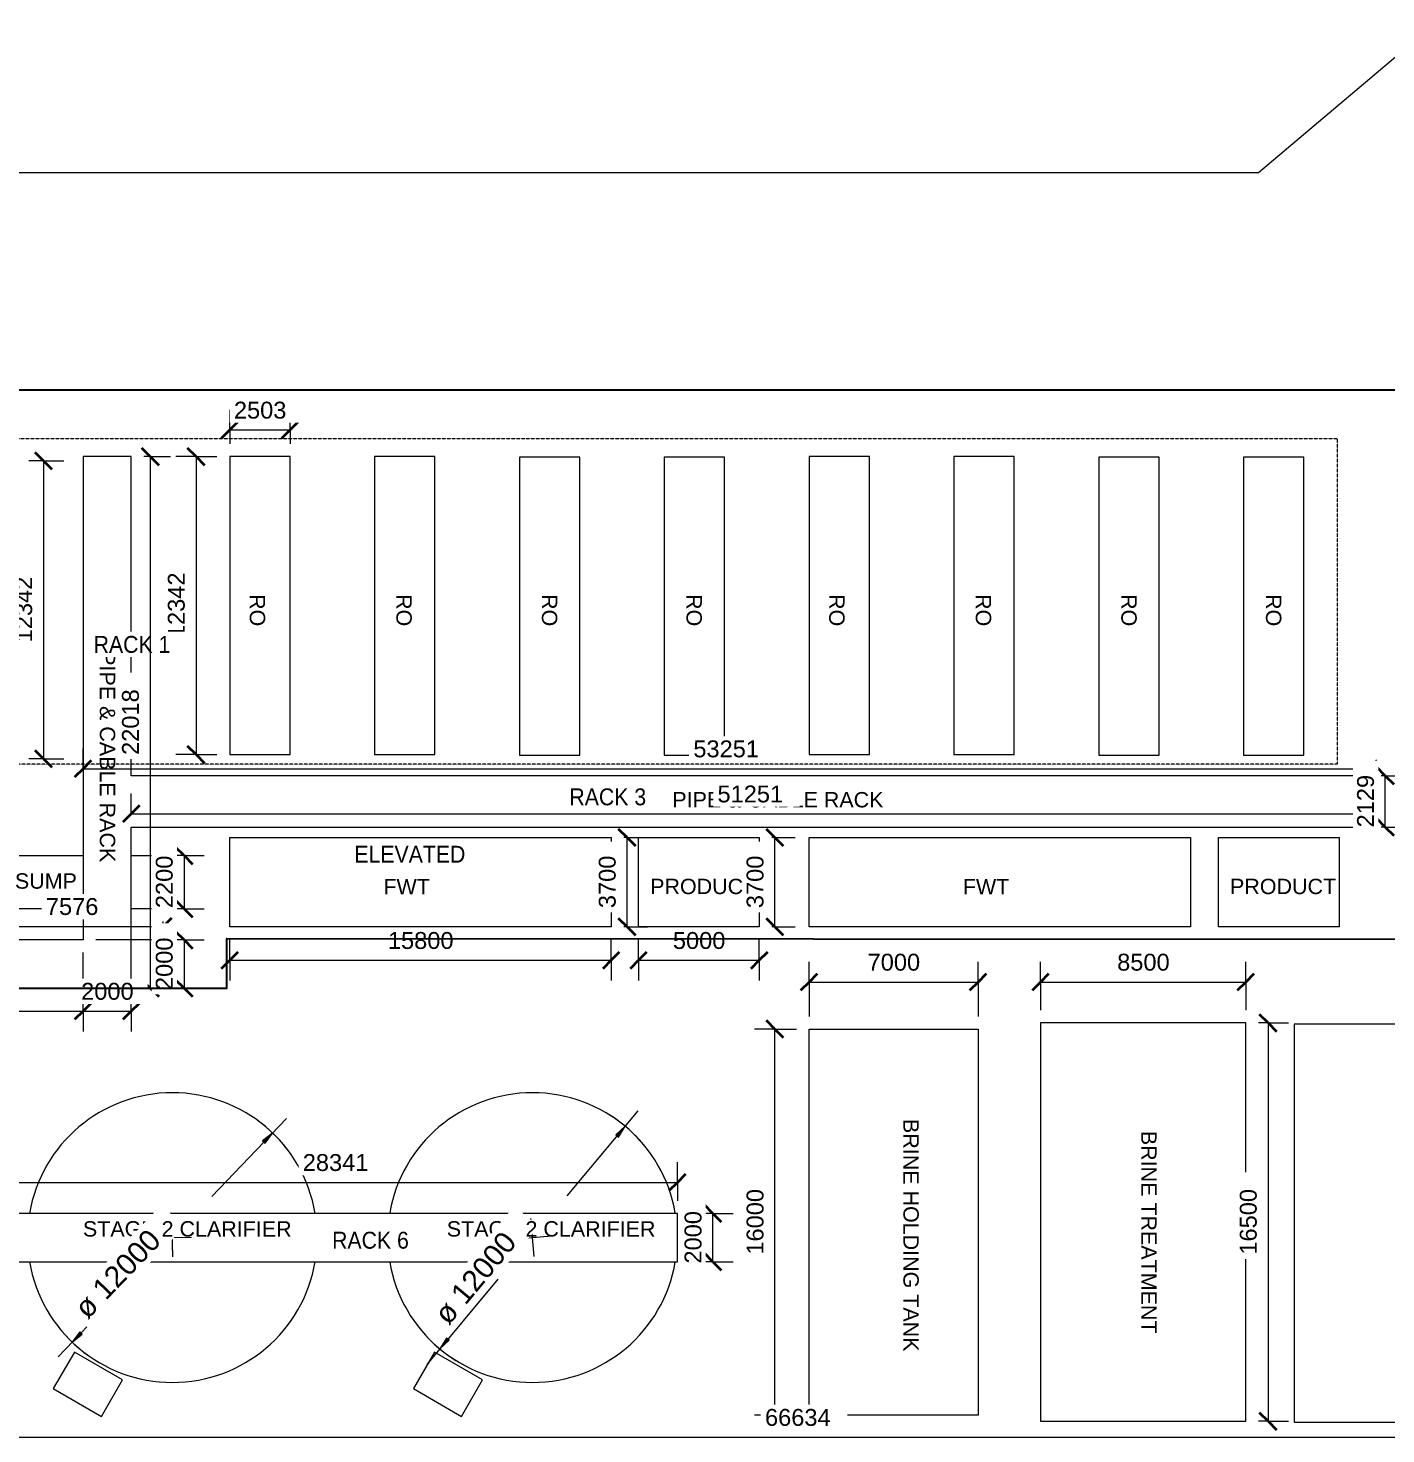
# Model space of a CAD drawing. Header units: millimetres. Extents: x 14826 to 398923, y -54749 to 51265.
# Drawn here: x 178185 to 234425, y -7169 to 51064 of the extents above; entities that cross this region are included whole.
import ezdxf

# ---------------------------------------------------------------- set-up
doc = ezdxf.new("R2010")
doc.units = ezdxf.units.MM
doc.linetypes.add('Hidden', pattern=[7.14375, 4.7625, -2.38125])
doc.linetypes.add('IMPORT-DASHED', pattern=[0])
for name, color, linetype, lineweight in [('A-ANNO-DIMS', 7, 'Continuous', 9), ('A-ANNO-DIMS-350', 7, 'Continuous', 9), ('A-DETL-HDLN', 7, 'Hidden', 9), ('FUTURE', 7, 'IMPORT-DASHED', 9), ('G-ANNO-TEXT', 7, 'Continuous', 9), ('PDF3_Text', 7, 'Continuous', 9)]:
    doc.layers.add(name, color=color, linetype=linetype, lineweight=lineweight)
doc.layers.add('LAYOUT IMPORT_dwg', color=7, linetype='Continuous', lineweight=9, true_color=0x767676)
doc.styles.add('Arial', font='arial.ttf', dxfattribs={"height": 636.361708})
doc.styles.add('Arial_1', font='arial.ttf', dxfattribs={"height": 636.4})
doc.styles.add('Arial_3', font='arial.ttf', dxfattribs={"height": 700})
doc.styles.add('Arial_4', font='arial.ttf', dxfattribs={"width": 0.9, "height": 700})
doc.styles.add('Arial_5', font='arial.ttf', dxfattribs={"height": 875})
doc.dimstyles.new('Diameter_-_2_5mm_Arial', dxfattribs={"dimscale": 304.8, "dimtxt": 892.726975, "dimasz": 1.722441, "dimexe": 2.755906, "dimexo": 0, "dimgap": 1.722441, "dimtad": 1, "dimjust": 3, "dimdec": 0, "dimzin": 0, "dimdsep": 46, "dimtxsty": 'Arial_5', "dimsah": 1, "dimcen": 0.09, "dimdle": 2.755906, "dimazin": 0, "dimtfac": 1, "dimtdec": 4, "dimtix": 1, "dimtmove": 0, "dimatfit": 2, "dimfxl": 1, "dimtvp": 1, "dimtfill": 1, "dimtolj": 1, "dimtzin": 0, "dimarcsym": 2})
doc.dimstyles.new('Greene_Arch_tick_-_2mm', dxfattribs={"dimscale": 304.8, "dimtxt": 714.18158, "dimasz": 2.296588, "dimexe": 2.755906, "dimexo": 1.722441, "dimgap": 0.86122, "dimtad": 1, "dimdec": 0, "dimzin": 0, "dimdsep": 46, "dimtxsty": 'Arial_3', "dimblk1": 'OBLIQUE', "dimblk2": 'OBLIQUE', "dimsah": 1, "dimcen": 0.09, "dimazin": 0, "dimtfac": 1, "dimtdec": 4, "dimtix": 1, "dimtmove": 0, "dimatfit": 3, "dimfxl": 1, "dimtvp": 1, "dimtfill": 1, "dimtolj": 1, "dimtzin": 0, "dimarcsym": 2})

# ---------------------------------------------------------------- blocks, each defined once
blk = doc.blocks.new('LAYOUT IMPORT_dwg-326166-LEVEL 1')
at = {"lineweight": 9}
blk.add_line((-92491, 258422), (-92491, 255803), dxfattribs=at)
at = {"lineweight": 9, "flags": 128}
for points in [[(-107491, 311338), (-107491, 292314), (-101491, 285221), (-101491, 205507), (-99656, 184637), (-97044, 157598), (-91493, 117051), (-87583, 86872), (-86429, 77880)], [(-92491, 311338), (-92491, 205507), (-88302, 185319)], [(-56391, 232810), (-56391, 246235), (-56391, 261151), (-58391, 261151), (-58391, 246235), (-58391, 232810)], [(-67722, 232810), (-67722, 236533), (-67722, 238533), (-74395, 238533), (-74395, 289784), (-76524, 289784), (-76524, 238533), (-89740, 238533), (-89740, 236533), (-74395, 236533), (-69722, 236533), (-69722, 186443)], [(-73215, 238533), (-73215, 239860), (-71015, 239860), (-71015, 238533)], [(-71015, 236533), (-71015, 232284), (-73215, 232284), (-73215, 236533)]]:
    blk.add_lwpolyline(points, dxfattribs=at)
for points in [[(-49780, 276194), (-49780, 284694), (-66280, 284694), (-66280, 276194)], [(-66030, 273608), (-50030, 273608), (-50030, 266608), (-66030, 266608)], [(-73965, 259542), (-73965, 264542), (-70265, 264542), (-70265, 259542)], [(-89713, 263107), (-89713, 260604), (-77371, 260604), (-77371, 263107)], [(-73965, 242608), (-73965, 258408), (-70265, 258408), (-70265, 242608)], [(-89713, 257108), (-89713, 254606), (-77371, 254606), (-77371, 257108)], [(-52649, 251094), (-51133, 250219), (-49984, 252211), (-51499, 253086)], [(-89740, 251108), (-89740, 248606), (-77398, 248606), (-77398, 251108)], [(-89740, 245111), (-89740, 242608), (-77398, 242608), (-77398, 245111)], [(-52649, 236178), (-51133, 235303), (-49984, 237295), (-51499, 238170)]]:
    blk.add_lwpolyline(points, close=True, dxfattribs=at)
at = {"lineweight": 9}
for start, end in [(99.59407, 260.40593), (279.59407, 80.40593)]:
    blk.add_arc((-57391, 240235), 6000, start, end, dxfattribs=at)
at = {"layer": 'FUTURE', "color": 1, "linetype": 'Continuous', "true_color": 0xff0000, "flags": 128}
for points in [[(-49738, 286694), (-49738, 295194), (-66238, 295194), (-66238, 286694)], [(-73965, 283560), (-73965, 288560), (-70265, 288560), (-70265, 283560)], [(-89713, 287107), (-89713, 284604), (-77371, 284604), (-77371, 287107)], [(-73965, 266608), (-73965, 282408), (-70265, 282408), (-70265, 266608)], [(-89713, 281108), (-89713, 278606), (-77371, 278606), (-77371, 281108)], [(-89740, 275108), (-89740, 272606), (-77398, 272606), (-77398, 275108)], [(-89740, 269111), (-89740, 266608), (-77398, 266608), (-77398, 269111)]]:
    blk.add_lwpolyline(points, close=True, dxfattribs=at)
at = {"layer": 'FUTURE', "color": 1, "linetype": 'Continuous', "true_color": 0xff0000}
for start, end in [(99.59407, 260.40593), (279.59407, 80.40593)]:
    blk.add_arc((-57391, 255151), 6000, start, end, dxfattribs=at)
at = {"layer": 'PDF3_Text', "attachment_point": 1, "rotation": 90, "line_spacing_factor": 0.941778}
for s, insert, char_height, width, style in [('PRODUCT', (-72255, 284043), 636.4, 5234.04, 'Arial'), ('FWT', (-72244, 272976), 636.4, 2289.89, 'Arial'), ('PIPE & CABLE RACK', (-75847, 260944), 636.36, 10444.72, 'Arial'), ('PRODUCT', (-72255, 260025), 636.4, 5234.04, 'Arial'), ('STAGE 2 CLARIFIER', (-58070, 251600), 636.4, 10320.1, 'Arial_1'), ('FWT', (-72244, 248976), 636.4, 2289.89, 'Arial'), ('STAGE 2 CLARIFIER', (-58070, 236529), 636.4, 10320.1, 'Arial_1'), ('SUMP', (-72480, 233712), 636.4, 3060.98, 'Arial')]:
    blk.add_mtext(s, dxfattribs=dict(at, insert=insert, char_height=char_height, width=width, style=style))
at = {"layer": 'PDF3_Text', "attachment_point": 1, "line_spacing_factor": 0.941778}
for s, insert, char_height, width, style in [('RO', (-84047, 286168), 636.4, 1588.91, 'Arial'), ('BRINE TREATMENT', (-61812, 281000), 636.4, 10008.55, 'Arial_1'), ('RO', (-84047, 280177), 636.4, 1588.91, 'Arial'), ('RO', (-84047, 274149), 636.4, 1588.91, 'Arial'), ('BRINE HOLDING TANK', (-62303, 271149), 636.4, 11488.42, 'Arial_1'), ('RO', (-84047, 268077), 636.4, 1588.91, 'Arial'), ('RO', (-84047, 262166), 636.4, 1588.91, 'Arial'), ('RO', (-84047, 256177), 636.4, 1588.91, 'Arial'), ('RO', (-84047, 250149), 636.4, 1588.91, 'Arial'), ('RO', (-84047, 244077), 636.4, 1588.91, 'Arial'), ('PIPE & CABLE RACK', (-81682, 237866), 636.36, 10444.72, 'Arial')]:
    blk.add_mtext(s, dxfattribs=dict(at, insert=insert, char_height=char_height, width=width, style=style))
blk = doc.blocks.new('DIMBLOCK11-LEVEL 1')
at = {"layer": 'A-ANNO-DIMS-350', "transparency": 16777216}
for p, q in [((186534, 34417), (186534, 35257)), ((189037, 34417), (189037, 35257)), ((186534, 34417), (189037, 34417)), ((186534, 34417), (186534, 33837)), ((189037, 34417), (189037, 33837))]:
    blk.add_line(p, q, dxfattribs=at)
at = {"layer": 'A-ANNO-DIMS-350', "lineweight": 35, "transparency": 16777216}
for p, q in [((186534, 34417), (186184, 34067)), ((186534, 34417), (186884, 34767)), ((189037, 34417), (188687, 34067)), ((189037, 34417), (189387, 34767))]:
    blk.add_line(p, q, dxfattribs=at)
at = {"layer": 'A-ANNO-DIMS-350', "color": 0, "transparency": 16777216, "insert": (186709, 35589), "char_height": 700, "width": 2584.24, "attachment_point": 1, "line_spacing_factor": 0.941778, "style": 'Arial_3', "bg_fill": 3, "box_fill_scale": 1.25, "bg_fill_color": 256, "bg_fill_true_color": 13158600, "bg_fill_transparency": 0}
blk.add_mtext('2503', dxfattribs=at)
blk = doc.blocks.new('_Oblique')
at = {"color": 0, "linetype": 'ByBlock', "lineweight": -2}
blk.add_line((-0.5, -0.5), (0.5, 0.5), dxfattribs=at)
blk = doc.blocks.new('DIMBLOCK12-LEVEL 1')
at = {"layer": 'A-ANNO-DIMS-350', "transparency": 16777216}
for p, q in [((185144, 33312), (184304, 33312)), ((185144, 33312), (185144, 20970)), ((185144, 33312), (186009, 33312)), ((185144, 20970), (184304, 20970)), ((185144, 20970), (186009, 20970))]:
    blk.add_line(p, q, dxfattribs=at)
at = {"layer": 'A-ANNO-DIMS-350', "lineweight": 35, "transparency": 16777216}
for p, q in [((185144, 33312), (184794, 33662)), ((185144, 33312), (185494, 32962)), ((185144, 20970), (184794, 21320)), ((185144, 20970), (185494, 20620))]:
    blk.add_line(p, q, dxfattribs=at)
at = {"layer": 'A-ANNO-DIMS-350', "color": 0, "transparency": 16777216, "insert": (183973, 25796), "char_height": 700, "width": 3230.3, "attachment_point": 1, "rotation": 90, "line_spacing_factor": 0.941778, "style": 'Arial_3', "bg_fill": 3, "box_fill_scale": 1.25, "bg_fill_color": 256, "bg_fill_true_color": 13158600, "bg_fill_transparency": 0}
blk.add_mtext('12342', dxfattribs=at)
blk = doc.blocks.new('DIMBLOCK13-LEVEL 1')
at = {"layer": 'A-ANNO-DIMS-350', "transparency": 16777216}
for p, q in [((180459, 20387), (180459, 21227)), ((180459, 20387), (233710, 20387)), ((180459, 20387), (180459, 20357)), ((233710, 20387), (233710, 20622)), ((233710, 20387), (233710, 19547))]:
    blk.add_line(p, q, dxfattribs=at)
at = {"layer": 'A-ANNO-DIMS-350', "lineweight": 35, "transparency": 16777216}
for p, q in [((180459, 20387), (180109, 20037)), ((180459, 20387), (180809, 20737)), ((233710, 20387), (233360, 20037)), ((233710, 20387), (234060, 20737))]:
    blk.add_line(p, q, dxfattribs=at)
at = {"layer": 'A-ANNO-DIMS-350', "color": 0, "transparency": 16777216, "insert": (205739, 21558), "char_height": 700, "width": 3230.3, "attachment_point": 1, "line_spacing_factor": 0.941778, "style": 'Arial_3', "bg_fill": 3, "box_fill_scale": 1.25, "bg_fill_color": 256, "bg_fill_true_color": 13158600, "bg_fill_transparency": 0}
blk.add_mtext('53251', dxfattribs=at)
blk = doc.blocks.new('DIMBLOCK14-LEVEL 1')
at = {"layer": 'A-ANNO-DIMS-350', "transparency": 16777216}
for p, q in [((220120, 11549), (220120, 12389)), ((228620, 11549), (228620, 12389)), ((220120, 11549), (228620, 11549)), ((220120, 11549), (220120, 10378)), ((228620, 11549), (228620, 10378))]:
    blk.add_line(p, q, dxfattribs=at)
at = {"layer": 'A-ANNO-DIMS-350', "lineweight": 35, "transparency": 16777216}
for p, q in [((220120, 11549), (220470, 11899)), ((228620, 11549), (228970, 11899)), ((220120, 11549), (219770, 11199)), ((228620, 11549), (228270, 11199))]:
    blk.add_line(p, q, dxfattribs=at)
at = {"layer": 'A-ANNO-DIMS-350', "color": 0, "transparency": 16777216, "insert": (223294, 12721), "char_height": 700, "width": 2584.24, "attachment_point": 1, "line_spacing_factor": 0.941778, "style": 'Arial_3', "bg_fill": 3, "box_fill_scale": 1.25, "bg_fill_color": 256, "bg_fill_true_color": 13158600, "bg_fill_transparency": 0}
blk.add_mtext('8500', dxfattribs=at)
blk = doc.blocks.new('DIMBLOCK15-LEVEL 1')
at = {"layer": 'A-ANNO-DIMS-350', "lineweight": 35, "transparency": 16777216}
for p, q in [((229546, 9853), (229196, 10203)), ((229546, 9853), (229896, 9503)), ((229546, -6647), (229196, -6297)), ((229546, -6647), (229896, -6997))]:
    blk.add_line(p, q, dxfattribs=at)
at = {"layer": 'A-ANNO-DIMS-350', "transparency": 16777216}
for p, q in [((229546, 9853), (229145, 9853)), ((229546, 9853), (229546, -6647)), ((229546, 9853), (230386, 9853)), ((229546, -6647), (229145, -6647)), ((229546, -6647), (230386, -6647))]:
    blk.add_line(p, q, dxfattribs=at)
at = {"layer": 'A-ANNO-DIMS-350', "color": 0, "transparency": 16777216, "insert": (228374, 257), "char_height": 700, "width": 3230.3, "attachment_point": 1, "rotation": 90, "line_spacing_factor": 0.941778, "style": 'Arial_3', "bg_fill": 3, "box_fill_scale": 1.25, "bg_fill_color": 256, "bg_fill_true_color": 13158600, "bg_fill_transparency": 0}
blk.add_mtext('16500', dxfattribs=at)
blk = doc.blocks.new('DIMBLOCK16-LEVEL 1')
at = {"layer": 'A-ANNO-DIMS-350', "transparency": 16777216}
for p, q in [((210534, 11549), (210534, 12389)), ((217534, 11549), (217534, 12389)), ((210534, 11549), (217534, 11549)), ((210534, 11549), (210534, 10128)), ((217534, 11549), (217534, 10128))]:
    blk.add_line(p, q, dxfattribs=at)
at = {"layer": 'A-ANNO-DIMS-350', "lineweight": 35, "transparency": 16777216}
for p, q in [((210534, 11549), (210884, 11899)), ((217534, 11549), (217884, 11899)), ((210534, 11549), (210184, 11199)), ((217534, 11549), (217184, 11199))]:
    blk.add_line(p, q, dxfattribs=at)
at = {"layer": 'A-ANNO-DIMS-350', "color": 0, "transparency": 16777216, "insert": (212958, 12721), "char_height": 700, "width": 2584.24, "attachment_point": 1, "line_spacing_factor": 0.941778, "style": 'Arial_3', "bg_fill": 3, "box_fill_scale": 1.25, "bg_fill_color": 256, "bg_fill_true_color": 13158600, "bg_fill_transparency": 0}
blk.add_mtext('7000', dxfattribs=at)
blk = doc.blocks.new('DIMBLOCK17-LEVEL 1')
at = {"layer": 'A-ANNO-DIMS-350', "lineweight": 35, "transparency": 16777216}
for p, q in [((209116, 9603), (208766, 9953)), ((209116, 9603), (209466, 9253)), ((209116, -6397), (208766, -6047)), ((209116, -6397), (209466, -6747))]:
    blk.add_line(p, q, dxfattribs=at)
at = {"layer": 'A-ANNO-DIMS-350', "transparency": 16777216}
for p, q in [((209116, 9603), (208276, 9603)), ((209116, -6397), (209116, 9603)), ((209116, 9603), (210009, 9603)), ((209116, -6397), (208276, -6397)), ((209116, -6397), (210009, -6397))]:
    blk.add_line(p, q, dxfattribs=at)
at = {"layer": 'A-ANNO-DIMS-350', "color": 0, "transparency": 16777216, "insert": (207945, 257), "char_height": 700, "width": 3230.3, "attachment_point": 1, "rotation": 90, "line_spacing_factor": 0.941778, "style": 'Arial_3', "bg_fill": 3, "box_fill_scale": 1.25, "bg_fill_color": 256, "bg_fill_true_color": 13158600, "bg_fill_transparency": 0}
blk.add_mtext('16000', dxfattribs=at)
blk = doc.blocks.new('DIMBLOCK24-LEVEL 1')
at = {"layer": 'A-ANNO-DIMS-350', "transparency": 16777216}
for p, q in [((203468, 12448), (203468, 13312)), ((208468, 12448), (208468, 13312)), ((203468, 12448), (208468, 12448)), ((203468, 12448), (203468, 11608)), ((208468, 12448), (208468, 11608))]:
    blk.add_line(p, q, dxfattribs=at)
at = {"layer": 'A-ANNO-DIMS-350', "lineweight": 35, "transparency": 16777216}
for p, q in [((203468, 12448), (203118, 12098)), ((203468, 12448), (203818, 12798)), ((208468, 12448), (208118, 12098)), ((208468, 12448), (208818, 12798))]:
    blk.add_line(p, q, dxfattribs=at)
at = {"layer": 'A-ANNO-DIMS-350', "color": 0, "transparency": 16777216, "insert": (204892, 13620), "char_height": 700, "width": 2584.24, "attachment_point": 1, "line_spacing_factor": 0.941778, "style": 'Arial_3', "bg_fill": 3, "box_fill_scale": 1.25, "bg_fill_color": 256, "bg_fill_true_color": 13158600, "bg_fill_transparency": 0}
blk.add_mtext('5000', dxfattribs=at)
blk = doc.blocks.new('DIMBLOCK25-LEVEL 1')
at = {"layer": 'A-ANNO-DIMS-350', "transparency": 16777216}
for p, q in [((186534, 12448), (186534, 13312)), ((202334, 12448), (202334, 13312)), ((186534, 12448), (202334, 12448)), ((186534, 12448), (186534, 11608)), ((202334, 12448), (202334, 11608))]:
    blk.add_line(p, q, dxfattribs=at)
at = {"layer": 'A-ANNO-DIMS-350', "lineweight": 35, "transparency": 16777216}
for p, q in [((186534, 12448), (186184, 12098)), ((186534, 12448), (186884, 12798)), ((202334, 12448), (201984, 12098)), ((202334, 12448), (202684, 12798))]:
    blk.add_line(p, q, dxfattribs=at)
at = {"layer": 'A-ANNO-DIMS-350', "color": 0, "transparency": 16777216, "insert": (193088, 13620), "char_height": 700, "width": 3230.3, "attachment_point": 1, "line_spacing_factor": 0.941778, "style": 'Arial_3', "bg_fill": 3, "box_fill_scale": 1.25, "bg_fill_color": 256, "bg_fill_true_color": 13158600, "bg_fill_transparency": 0}
blk.add_mtext('15800', dxfattribs=at)
blk = doc.blocks.new('DIMBLOCK26-LEVEL 1')
at = {"layer": 'A-ANNO-DIMS-350', "lineweight": 35, "transparency": 16777216}
for p, q in [((209116, 17537), (208766, 17887)), ((209116, 17537), (209466, 17187)), ((209116, 13837), (208766, 14187)), ((209116, 13837), (209466, 13487))]:
    blk.add_line(p, q, dxfattribs=at)
at = {"layer": 'A-ANNO-DIMS-350', "transparency": 16777216}
for p, q in [((209116, 17537), (208993, 17537)), ((209116, 13837), (209116, 17537)), ((209116, 17537), (209956, 17537)), ((209116, 13837), (208993, 13837)), ((209116, 13837), (209956, 13837))]:
    blk.add_line(p, q, dxfattribs=at)
at = {"layer": 'A-ANNO-DIMS-350', "color": 0, "transparency": 16777216, "insert": (207945, 14610), "char_height": 700, "width": 2584.24, "attachment_point": 1, "rotation": 90, "line_spacing_factor": 0.941778, "style": 'Arial_3', "bg_fill": 3, "box_fill_scale": 1.25, "bg_fill_color": 256, "bg_fill_true_color": 13158600, "bg_fill_transparency": 0}
blk.add_mtext('3700', dxfattribs=at)
blk = doc.blocks.new('DIMBLOCK27-LEVEL 1')
at = {"layer": 'A-ANNO-DIMS-350', "lineweight": 35, "transparency": 16777216}
for p, q in [((202994, 17537), (202644, 17887)), ((202994, 17537), (203344, 17187)), ((202994, 13837), (202644, 14187)), ((202994, 13837), (203344, 13487))]:
    blk.add_line(p, q, dxfattribs=at)
at = {"layer": 'A-ANNO-DIMS-350', "transparency": 16777216}
for p, q in [((202994, 17537), (202859, 17537)), ((202994, 13837), (202994, 17537)), ((202994, 17537), (203834, 17537)), ((202994, 13837), (202859, 13837)), ((202994, 13837), (203834, 13837))]:
    blk.add_line(p, q, dxfattribs=at)
at = {"layer": 'A-ANNO-DIMS-350', "color": 0, "transparency": 16777216, "insert": (201822, 14610), "char_height": 700, "width": 2584.24, "attachment_point": 1, "rotation": 90, "line_spacing_factor": 0.941778, "style": 'Arial_3', "bg_fill": 3, "box_fill_scale": 1.25, "bg_fill_color": 256, "bg_fill_true_color": 13158600, "bg_fill_transparency": 0}
blk.add_mtext('3700', dxfattribs=at)
blk = doc.blocks.new('DIMBLOCK29-LEVEL 1')
at = {"layer": 'A-ANNO-DIMS-350', "lineweight": 35, "transparency": 16777216}
for p, q in [((178822, 33138), (178472, 33488)), ((178822, 33138), (179172, 32788)), ((178822, 20796), (178472, 21146)), ((178822, 20796), (179172, 20446))]:
    blk.add_line(p, q, dxfattribs=at)
at = {"layer": 'A-ANNO-DIMS-350', "transparency": 16777216}
for p, q in [((178822, 33138), (178220, 33138)), ((178822, 33138), (178822, 20796)), ((178822, 33138), (179662, 33138)), ((178822, 20796), (178220, 20796)), ((178822, 20796), (179662, 20796))]:
    blk.add_line(p, q, dxfattribs=at)
at = {"layer": 'A-ANNO-DIMS-350', "color": 0, "transparency": 16777216, "insert": (177651, 25621), "char_height": 700, "width": 3230.3, "attachment_point": 1, "rotation": 90, "line_spacing_factor": 0.941778, "style": 'Arial_3', "bg_fill": 3, "box_fill_scale": 1.25, "bg_fill_color": 256, "bg_fill_true_color": 13158600, "bg_fill_transparency": 0}
blk.add_mtext('12342', dxfattribs=at)
blk = doc.blocks.new('DIMBLOCK31-LEVEL 1')
at = {"layer": 'A-ANNO-DIMS-350', "lineweight": 35, "transparency": 16777216}
for p, q in [((176210, 13856), (176560, 14206)), ((183786, 13856), (184136, 14206)), ((176210, 13856), (175860, 13506)), ((183786, 13856), (183436, 13506))]:
    blk.add_line(p, q, dxfattribs=at)
at = {"layer": 'A-ANNO-DIMS-350', "transparency": 16777216}
for p, q in [((176210, 13856), (176210, 14062)), ((183786, 13856), (183786, 14062)), ((176210, 13856), (183786, 13856)), ((176210, 13856), (176210, 13016)), ((183786, 13856), (183786, 13016))]:
    blk.add_line(p, q, dxfattribs=at)
at = {"layer": 'A-ANNO-DIMS-350', "color": 0, "transparency": 16777216, "insert": (178921, 15027), "char_height": 700, "width": 2584.24, "attachment_point": 1, "line_spacing_factor": 0.941778, "style": 'Arial_3', "bg_fill": 3, "box_fill_scale": 1.25, "bg_fill_color": 256, "bg_fill_true_color": 13158600, "bg_fill_transparency": 0}
blk.add_mtext('7576', dxfattribs=at)
blk = doc.blocks.new('DIMBLOCK32-LEVEL 1')
at = {"layer": 'A-ANNO-DIMS-350', "lineweight": 35, "transparency": 16777216}
for p, q in [((184644, 16787), (184294, 17137)), ((184644, 16787), (184994, 16437)), ((184644, 14587), (184294, 14937)), ((184644, 14587), (184994, 14237))]:
    blk.add_line(p, q, dxfattribs=at)
at = {"layer": 'A-ANNO-DIMS-350', "transparency": 16777216}
for p, q in [((184644, 16787), (184311, 16787)), ((184644, 16787), (184644, 14587)), ((184644, 16787), (185484, 16787)), ((184644, 14587), (184311, 14587)), ((184644, 14587), (185484, 14587))]:
    blk.add_line(p, q, dxfattribs=at)
at = {"layer": 'A-ANNO-DIMS-350', "color": 0, "transparency": 16777216, "insert": (183473, 14610), "char_height": 700, "width": 2584.24, "attachment_point": 1, "rotation": 90, "line_spacing_factor": 0.941778, "style": 'Arial_3', "bg_fill": 3, "box_fill_scale": 1.25, "bg_fill_color": 256, "bg_fill_true_color": 13158600, "bg_fill_transparency": 0}
blk.add_mtext('2200', dxfattribs=at)
blk = doc.blocks.new('DIMBLOCK50-LEVEL 1')
at = {"layer": 'A-ANNO-DIMS-350', "transparency": 16777216}
for points in [[(188313, 5295), (187900, 4964), (187999, 4868)], [(180009, -3368), (180422, -3037), (180322, -2941)]]:
    blk.add_hatch(color=256, dxfattribs=at).paths.add_polyline_path(points)
for p, q in [((185796, 2670), (188894, 5901)), ((188313, 5295), (187900, 4964)), ((187999, 4868), (188313, 5295)), ((187900, 4964), (187999, 4868)), ((184178, 172), (184144, 1755)), ((183369, 947), (184953, 980)), ((182525, -743), (179428, -3975)), ((180322, -2941), (180009, -3368)), ((180009, -3368), (180422, -3037)), ((180422, -3037), (180322, -2941))]:
    blk.add_line(p, q, dxfattribs=at)
for start, end in [(38.19149, 54.23431), (218.19149, 234.23431)]:
    blk.add_arc((184161, 963), 6000, start, end, dxfattribs=at)
at = {"layer": 'A-ANNO-DIMS-350', "color": 0, "transparency": 16777216, "insert": (180017, -1850), "char_height": 875, "width": 5339.88, "attachment_point": 1, "rotation": 46.2129, "line_spacing_factor": 0.941778, "style": 'Arial_5', "bg_fill": 3, "box_fill_scale": 1.25, "bg_fill_color": 256, "bg_fill_true_color": 13158600, "bg_fill_transparency": 0}
blk.add_mtext('ø 12000', dxfattribs=at)
blk = doc.blocks.new('DIMBLOCK51-LEVEL 1')
at = {"layer": 'A-ANNO-DIMS-350', "transparency": 16777216}
for points in [[(202918, 5573), (202529, 5214), (202635, 5125)], [(195236, -3646), (195625, -3287), (195519, -3198)]]:
    blk.add_hatch(color=256, dxfattribs=at).paths.add_polyline_path(points)
for p, q in [((200516, 2690), (203456, 6218)), ((202918, 5573), (202529, 5214)), ((202635, 5125), (202918, 5573)), ((202529, 5214), (202635, 5125)), ((199149, 175), (199005, 1752)), ((198288, 892), (199866, 1035)), ((197638, -763), (194698, -4291)), ((195519, -3198), (195236, -3646)), ((195236, -3646), (195625, -3287)), ((195625, -3287), (195519, -3198))]:
    blk.add_line(p, q, dxfattribs=at)
for start, end in [(42.17319, 58.21601), (222.17319, 238.21601)]:
    blk.add_arc((199077, 963), 6000, start, end, dxfattribs=at)
at = {"layer": 'A-ANNO-DIMS-350', "color": 0, "transparency": 16777216, "insert": (194928, -2145), "char_height": 875, "width": 5339.88, "attachment_point": 1, "rotation": 50.1946, "line_spacing_factor": 0.941778, "style": 'Arial_5', "bg_fill": 3, "box_fill_scale": 1.25, "bg_fill_color": 256, "bg_fill_true_color": 13158600, "bg_fill_transparency": 0}
blk.add_mtext('ø 12000', dxfattribs=at)
blk = doc.blocks.new('DIMBLOCK69-LEVEL 1')
at = {"layer": 'A-ANNO-DIMS-350', "lineweight": 35, "transparency": 16777216}
for p, q in [((183246, 33312), (182896, 33662)), ((183246, 33312), (183596, 32962)), ((183246, 11294), (182896, 11644)), ((183246, 11294), (183596, 10944))]:
    blk.add_line(p, q, dxfattribs=at)
at = {"layer": 'A-ANNO-DIMS-350', "transparency": 16777216}
for p, q in [((183246, 33312), (182984, 33312)), ((183246, 33312), (183246, 11294)), ((183246, 33312), (184086, 33312)), ((183246, 11294), (182984, 11294)), ((183246, 11294), (184086, 11294))]:
    blk.add_line(p, q, dxfattribs=at)
at = {"layer": 'A-ANNO-DIMS-350', "color": 0, "transparency": 16777216, "insert": (182074, 20957), "char_height": 700, "width": 3230.3, "attachment_point": 1, "rotation": 90, "line_spacing_factor": 0.941778, "style": 'Arial_3', "bg_fill": 3, "box_fill_scale": 1.25, "bg_fill_color": 256, "bg_fill_true_color": 13158600, "bg_fill_transparency": 0}
blk.add_mtext('22018', dxfattribs=at)
blk = doc.blocks.new('DIMBLOCK70-LEVEL 1')
at = {"layer": 'A-ANNO-DIMS-350', "transparency": 16777216}
for p, q in [((180459, 10343), (180459, 12769)), ((130369, 10343), (130369, 10769)), ((130369, 10343), (180459, 10343)), ((130369, 10343), (130369, 9503)), ((180459, 10343), (180459, 9503))]:
    blk.add_line(p, q, dxfattribs=at)
at = {"layer": 'A-ANNO-DIMS-350', "lineweight": 35, "transparency": 16777216}
for p, q in [((130369, 10343), (130719, 10693)), ((180459, 10343), (180809, 10693)), ((130369, 10343), (130019, 9993)), ((180459, 10343), (180109, 9993))]:
    blk.add_line(p, q, dxfattribs=at)
at = {"layer": 'A-ANNO-DIMS-350', "color": 0, "transparency": 16777216, "insert": (154068, 11515), "char_height": 700, "width": 3230.3, "attachment_point": 1, "line_spacing_factor": 0.941778, "style": 'Arial_3', "bg_fill": 3, "box_fill_scale": 1.25, "bg_fill_color": 256, "bg_fill_true_color": 13158600, "bg_fill_transparency": 0}
blk.add_mtext('50090', dxfattribs=at)
blk = doc.blocks.new('DIMBLOCK71-LEVEL 1')
at = {"layer": 'A-ANNO-DIMS-350', "transparency": 16777216}
for p, q in [((180459, 10343), (180459, 12769)), ((182459, 10343), (182459, 10769)), ((180459, 10343), (182459, 10343)), ((180459, 10343), (180459, 9503)), ((182459, 10343), (182459, 9503))]:
    blk.add_line(p, q, dxfattribs=at)
at = {"layer": 'A-ANNO-DIMS-350', "lineweight": 35, "transparency": 16777216}
for p, q in [((180459, 10343), (180809, 10693)), ((182459, 10343), (182809, 10693)), ((180459, 10343), (180109, 9993)), ((182459, 10343), (182109, 9993))]:
    blk.add_line(p, q, dxfattribs=at)
at = {"layer": 'A-ANNO-DIMS-350', "color": 0, "transparency": 16777216, "insert": (180382, 11515), "char_height": 700, "width": 2584.24, "attachment_point": 1, "line_spacing_factor": 0.941778, "style": 'Arial_3', "bg_fill": 3, "box_fill_scale": 1.25, "bg_fill_color": 256, "bg_fill_true_color": 13158600, "bg_fill_transparency": 0}
blk.add_mtext('2000', dxfattribs=at)
blk = doc.blocks.new('DIMBLOCK72-LEVEL 1')
at = {"layer": 'A-ANNO-DIMS-350', "lineweight": 35, "transparency": 16777216}
for p, q in [((184644, 13294), (184294, 13644)), ((184644, 13294), (184994, 12944)), ((184644, 11294), (184294, 11644)), ((184644, 11294), (184994, 10944))]:
    blk.add_line(p, q, dxfattribs=at)
at = {"layer": 'A-ANNO-DIMS-350', "transparency": 16777216}
for p, q in [((184644, 13294), (180984, 13294)), ((184644, 13294), (184644, 11294)), ((184644, 13294), (185484, 13294)), ((184644, 11294), (180984, 11294)), ((184644, 11294), (185484, 11294))]:
    blk.add_line(p, q, dxfattribs=at)
at = {"layer": 'A-ANNO-DIMS-350', "color": 0, "transparency": 16777216, "insert": (183473, 11217), "char_height": 700, "width": 2584.24, "attachment_point": 1, "rotation": 90, "line_spacing_factor": 0.941778, "style": 'Arial_3', "bg_fill": 3, "box_fill_scale": 1.25, "bg_fill_color": 256, "bg_fill_true_color": 13158600, "bg_fill_transparency": 0}
blk.add_mtext('2000', dxfattribs=at)
blk = doc.blocks.new('DIMBLOCK73-LEVEL 1')
at = {"layer": 'A-ANNO-DIMS-350', "transparency": 16777216}
for p, q in [((182459, 18519), (182459, 19359)), ((233710, 18519), (233710, 19359)), ((182459, 18519), (233710, 18519)), ((182459, 18519), (182459, 18493)), ((233710, 18519), (233710, 18489))]:
    blk.add_line(p, q, dxfattribs=at)
at = {"layer": 'A-ANNO-DIMS-350', "lineweight": 35, "transparency": 16777216}
for p, q in [((182459, 18519), (182809, 18869)), ((233710, 18519), (234060, 18869)), ((182459, 18519), (182109, 18169)), ((233710, 18519), (233360, 18169))]:
    blk.add_line(p, q, dxfattribs=at)
at = {"layer": 'A-ANNO-DIMS-350', "color": 0, "transparency": 16777216, "insert": (206739, 19690), "char_height": 700, "width": 3230.3, "attachment_point": 1, "line_spacing_factor": 0.941778, "style": 'Arial_3', "bg_fill": 3, "box_fill_scale": 1.25, "bg_fill_color": 256, "bg_fill_true_color": 13158600, "bg_fill_transparency": 0}
blk.add_mtext('51251', dxfattribs=at)
blk = doc.blocks.new('DIMBLOCK74-LEVEL 1')
at = {"layer": 'A-ANNO-DIMS-350', "lineweight": 35, "transparency": 16777216}
for p, q in [((234402, 20097), (234052, 20447)), ((234402, 20097), (234752, 19747)), ((234402, 17968), (234052, 18318)), ((234402, 17968), (234752, 17618))]:
    blk.add_line(p, q, dxfattribs=at)
at = {"layer": 'A-ANNO-DIMS-350', "transparency": 16777216}
for p, q in [((234402, 20097), (234235, 20097)), ((234402, 17968), (234402, 20097)), ((234402, 20097), (235242, 20097)), ((234402, 17968), (234235, 17968)), ((234402, 17968), (235242, 17968))]:
    blk.add_line(p, q, dxfattribs=at)
at = {"layer": 'A-ANNO-DIMS-350', "color": 0, "transparency": 16777216, "insert": (233231, 17955), "char_height": 700, "width": 2584.24, "attachment_point": 1, "rotation": 90, "line_spacing_factor": 0.941778, "style": 'Arial_3', "bg_fill": 3, "box_fill_scale": 1.25, "bg_fill_color": 256, "bg_fill_true_color": 13158600, "bg_fill_transparency": 0}
blk.add_mtext('2129', dxfattribs=at)
blk = doc.blocks.new('DIMBLOCK79-LEVEL 1')
at = {"layer": 'A-ANNO-DIMS-350', "transparency": 16777216}
for p, q in [((206547, 1963), (205602, 1963)), ((206547, -37), (206547, 1963)), ((206547, 1963), (207387, 1963)), ((206547, -37), (205602, -37)), ((206547, -37), (207387, -37))]:
    blk.add_line(p, q, dxfattribs=at)
at = {"layer": 'A-ANNO-DIMS-350', "lineweight": 35, "transparency": 16777216}
for p, q in [((206547, 1963), (206197, 2313)), ((206547, 1963), (206897, 1613)), ((206547, -37), (206197, 313)), ((206547, -37), (206897, -387))]:
    blk.add_line(p, q, dxfattribs=at)
at = {"layer": 'A-ANNO-DIMS-350', "color": 0, "transparency": 16777216, "insert": (205376, -113), "char_height": 700, "width": 2584.24, "attachment_point": 1, "rotation": 90, "line_spacing_factor": 0.941778, "style": 'Arial_3', "bg_fill": 3, "box_fill_scale": 1.25, "bg_fill_color": 256, "bg_fill_true_color": 13158600, "bg_fill_transparency": 0}
blk.add_mtext('2000', dxfattribs=at)
blk = doc.blocks.new('DIMBLOCK80-LEVEL 1')
at = {"layer": 'A-ANNO-DIMS-350', "transparency": 16777216}
for p, q in [((176736, 3251), (176736, 4091)), ((205077, 3251), (205077, 4091)), ((176736, 3251), (205077, 3251)), ((176736, 3251), (176736, 488)), ((205077, 3251), (205077, 2488))]:
    blk.add_line(p, q, dxfattribs=at)
at = {"layer": 'A-ANNO-DIMS-350', "lineweight": 35, "transparency": 16777216}
for p, q in [((176736, 3251), (177086, 3601)), ((205077, 3251), (205427, 3601)), ((176736, 3251), (176386, 2901)), ((205077, 3251), (204727, 2901))]:
    blk.add_line(p, q, dxfattribs=at)
at = {"layer": 'A-ANNO-DIMS-350', "color": 0, "transparency": 16777216, "insert": (189561, 4422), "char_height": 700, "width": 3230.3, "attachment_point": 1, "line_spacing_factor": 0.941778, "style": 'Arial_3', "bg_fill": 3, "box_fill_scale": 1.25, "bg_fill_color": 256, "bg_fill_true_color": 13158600, "bg_fill_transparency": 0}
blk.add_mtext('28341', dxfattribs=at)
blk = doc.blocks.new('DIMBLOCK82-LEVEL 1')
at = {"layer": 'A-ANNO-DIMS-350', "transparency": 16777216}
for p, q in [((176736, -7306), (176736, -6466)), ((243370, -7306), (243370, -6466)), ((176736, -7306), (243370, -7306)), ((176736, -7306), (176736, -7336)), ((243370, -7306), (243370, -7497))]:
    blk.add_line(p, q, dxfattribs=at)
at = {"layer": 'A-ANNO-DIMS-350', "lineweight": 35, "transparency": 16777216}
for p, q in [((176736, -7306), (177086, -6956)), ((243370, -7306), (243720, -6956)), ((176736, -7306), (176386, -7656)), ((243370, -7306), (243020, -7656))]:
    blk.add_line(p, q, dxfattribs=at)
at = {"layer": 'A-ANNO-DIMS-350', "color": 0, "transparency": 16777216, "insert": (208707, -6135), "char_height": 700, "width": 3230.3, "attachment_point": 1, "line_spacing_factor": 0.941778, "style": 'Arial_3', "bg_fill": 3, "box_fill_scale": 1.25, "bg_fill_color": 256, "bg_fill_true_color": 13158600, "bg_fill_transparency": 0}
blk.add_mtext('66634', dxfattribs=at)

msp = doc.modelspace()

# ---------------------------------------------------------------- linework, layer by layer
at = {"layer": 'A-DETL-HDLN'}
for p, q in [((146310.5, 34069.7), (232410.5, 34069.7)), ((232410.5, 34069.7), (232410.5, 20569.7)), ((232410.5, 20569.7), (146310.5, 20569.7))]:
    msp.add_line(p, q, dxfattribs=at)

# ---------------------------------------------------------------- block references
at = {"layer": 'LAYOUT IMPORT_dwg', "color": 7, "rotation": 269.9999999999997}
msp.add_blockref('LAYOUT IMPORT_dwg-326166-LEVEL 1', (-56073.9, -56427.6), dxfattribs=at)

# ---------------------------------------------------------------- next in the draw order: texts
at = {"layer": 'G-ANNO-TEXT', "insert": (191699.4, 17193.6), "char_height": 700, "width": 5707.213, "attachment_point": 1, "style": 'Arial_4', "bg_fill": 3, "box_fill_scale": 1.25, "bg_fill_color": 256, "bg_fill_true_color": 13158600, "bg_fill_transparency": 0}
msp.add_mtext('ELEVATED', dxfattribs=at)

# ---------------------------------------------------------------- next in the draw order: dimensions: what is measured, and where the dimension line sits
at = {"layer": 'A-ANNO-DIMS'}
for base, p1, p2, override, picture, middle in [((189037.1, 34417.4), (186534.4, 33312.5), (189037.1, 33312.5), {"dimpost": '<>', "dimfxl": 2502.697514}, 'DIMBLOCK11-LEVEL 1', (187785.7, 35037.6)), ((183786.2, 13855.6), (176210.2, 14586.9), (183786.2, 14586.9), {"dimpost": '<>', "dimfxl": 7575.960762}, 'DIMBLOCK31-LEVEL 1', (179998.2, 14475.5)), ((202334.4, 12448.4), (186534.4, 13836.9), (202334.4, 13836.9), {"dimpost": '<>', "dimfxl": 15800}, 'DIMBLOCK25-LEVEL 1', (194434.4, 13068.3)), ((208468.4, 12448.4), (203468.4, 13836.9), (208468.4, 13836.9), {"dimpost": '<>', "dimfxl": 5000}, 'DIMBLOCK24-LEVEL 1', (205968.4, 13068.3)), ((217534.4, 11549.3), (210534.4, 9602.6), (217534.4, 9602.6), {"dimpost": '<>', "dimfxl": 7000}, 'DIMBLOCK16-LEVEL 1', (214034.4, 12169.2)), ((228620.4, 11549.3), (220120.4, 9852.6), (228620.4, 9852.6), {"dimpost": '<>', "dimfxl": 8500}, 'DIMBLOCK14-LEVEL 1', (224370.4, 12169.2))]:
    dim = msp.add_linear_dim(base=base, p1=p1, p2=p2, dimstyle='Greene_Arch_tick_-_2mm', override=override, dxfattribs=at)
    dim.commit()
    dim.dimension.update_dxf_attribs({"geometry": picture, "text_midpoint": middle})
for base, p1, p2, override, picture, middle in [((178822.2, 20796.1), (177694.9, 33138.1), (177694.9, 20796.1), {"dimpost": '<>', "dimfxl": 12341.967968}, 'DIMBLOCK29-LEVEL 1', (178202.1, 26967.1)), ((206546.9, 1963.4), (205077, -36.6), (205077, 1963.4), {"dimpost": '<>', "dimfxl": 2000}, 'DIMBLOCK79-LEVEL 1', (205927, 963.4))]:
    dim = msp.add_linear_dim(base=base, p1=p1, p2=p2, angle=90, dimstyle='Greene_Arch_tick_-_2mm', override=override, dxfattribs=at)
    dim.commit()
    dim.dimension.update_dxf_attribs({"geometry": picture, "text_midpoint": middle})
for p1, p2, picture, middle in [((188312.8, 5294.9), (180009, -3368.1), 'DIMBLOCK50-LEVEL 1', (183447.8, 1647)), ((202918.1, 5572.7), (195235.9, -3646), 'DIMBLOCK51-LEVEL 1', (198318.1, 1595.8))]:
    dim = msp.add_diameter_dim_2p(p1=p1, p2=p2, dimstyle='Diameter_-_2_5mm_Arial', override={"dimpost": 'ø<>'}, dxfattribs=at)
    dim.commit()
    dim.dimension.update_dxf_attribs({"geometry": picture, "text_midpoint": middle})

# ---------------------------------------------------------------- next in the draw order: texts
at = {"layer": 'G-ANNO-TEXT', "insert": (190776.4, 1203.9), "char_height": 700, "width": 3939.492, "attachment_point": 1, "style": 'Arial_4', "bg_fill": 3, "box_fill_scale": 1.25, "bg_fill_color": 256, "bg_fill_true_color": 13158600, "bg_fill_transparency": 0}
msp.add_mtext('RACK 6', dxfattribs=at)

# ---------------------------------------------------------------- next in the draw order: dimensions: what is measured, and where the dimension line sits
at = {"layer": 'A-ANNO-DIMS'}
for base, p1, p2, override, picture, middle in [((185144.2, 20970.5), (186534.4, 33312.5), (186534.4, 20970.5), {"dimpost": '<>', "dimfxl": 12341.967968}, 'DIMBLOCK12-LEVEL 1', (184524, 27141.5)), ((202993.5, 17536.9), (202334.4, 13836.9), (202334.4, 17536.9), {"dimpost": '<>', "dimfxl": 3700}, 'DIMBLOCK27-LEVEL 1', (202373.4, 15686.9)), ((209116, 17536.9), (208468.4, 13836.9), (208468.4, 17536.9), {"dimpost": '<>', "dimfxl": 3700}, 'DIMBLOCK26-LEVEL 1', (208495.8, 15686.9)), ((184644.2, 14586.9), (183786.2, 16786.9), (183786.2, 14586.9), {"dimpost": '<>', "dimfxl": 2200}, 'DIMBLOCK32-LEVEL 1', (184024.3, 15686.9)), ((209116, 9602.6), (210534.4, -6397.4), (210534.4, 9602.6), {"dimpost": '<>', "dimfxl": 16000}, 'DIMBLOCK17-LEVEL 1', (208496.1, 1602.6)), ((229545.7, -6647.4), (228620.4, 9852.6), (228620.4, -6647.4), {"dimpost": '<>', "dimfxl": 16500}, 'DIMBLOCK15-LEVEL 1', (228925.8, 1602.6))]:
    dim = msp.add_linear_dim(base=base, p1=p1, p2=p2, angle=90, dimstyle='Greene_Arch_tick_-_2mm', override=override, dxfattribs=at)
    dim.commit()
    dim.dimension.update_dxf_attribs({"geometry": picture, "text_midpoint": middle})
dim = msp.add_linear_dim(base=(180459, 10343.5), p1=(130368.8, 11294.2), p2=(180459, 13294.2), dimstyle='Greene_Arch_tick_-_2mm', override={"dimpost": '<>', "dimfxl": 50130.184255}, dxfattribs=at)
dim.commit()
dim.dimension.update_dxf_attribs({"geometry": 'DIMBLOCK70-LEVEL 1', "text_midpoint": (155413.9, 10963.4)})

# ---------------------------------------------------------------- next in the draw order: texts
at = {"layer": 'G-ANNO-TEXT', "insert": (180898.5, 25884.4), "char_height": 700, "width": 3939.492, "attachment_point": 1, "style": 'Arial_4', "bg_fill": 3, "box_fill_scale": 1.25, "bg_fill_color": 256, "bg_fill_true_color": 13158600, "bg_fill_transparency": 0}
msp.add_mtext('RACK 1', dxfattribs=at)

# ---------------------------------------------------------------- next in the draw order: dimensions: what is measured, and where the dimension line sits
at = {"layer": 'A-ANNO-DIMS'}
for base, p1, p2, override, picture, middle in [((233710, 20387), (180459, 20882), (233710, 20096.5), {"dimpost": '<>', "dimfxl": 53256.768698}, 'DIMBLOCK13-LEVEL 1', (207084.5, 21007.2)), ((205077, 3250.6), (176736.3, -36.6), (205077, 1963.4), {"dimpost": '<>', "dimfxl": 28411.153136}, 'DIMBLOCK80-LEVEL 1', (190906.7, 3870.8)), ((243370.4, -7305.8), (176736.3, -6810.8), (243370.4, -8022), {"dimpost": '<>', "dimfxl": 66645.114888}, 'DIMBLOCK82-LEVEL 1', (210053.4, -6685.6))]:
    dim = msp.add_linear_dim(base=base, p1=p1, p2=p2, dimstyle='Greene_Arch_tick_-_2mm', override=override, dxfattribs=at)
    dim.commit()
    dim.dimension.update_dxf_attribs({"geometry": picture, "text_midpoint": middle})

# ---------------------------------------------------------------- next in the draw order: texts
at = {"layer": 'G-ANNO-TEXT', "insert": (200605.9, 19570.1), "char_height": 700, "width": 3939.492, "attachment_point": 1, "style": 'Arial_4', "bg_fill": 3, "box_fill_scale": 1.25, "bg_fill_color": 256, "bg_fill_true_color": 13158600, "bg_fill_transparency": 0}
msp.add_mtext('RACK 3', dxfattribs=at)

# ---------------------------------------------------------------- next in the draw order: dimensions: what is measured, and where the dimension line sits
at = {"layer": 'A-ANNO-DIMS'}
dim = msp.add_linear_dim(base=(183245.5, 11294.2), p1=(182459, 33312.5), p2=(182459, 11294.2), angle=90, dimstyle='Greene_Arch_tick_-_2mm', override={"dimpost": '<>', "dimfxl": 22018.220835}, dxfattribs=at)
dim.commit()
dim.dimension.update_dxf_attribs({"geometry": 'DIMBLOCK69-LEVEL 1', "text_midpoint": (182625.6, 22303.3)})

# ---------------------------------------------------------------- next in the draw order: dimensions: what is measured, and where the dimension line sits
for base, p1, p2, override, picture, middle in [((233710, 18519.2), (182459, 17967.7), (233710, 19014.1), {"dimpost": '<>', "dimfxl": 51261.657134}, 'DIMBLOCK73-LEVEL 1', (208084.5, 19139.1)), ((182459, 10343.5), (180459, 13294.2), (182459, 11294.2), {"dimpost": '<>', "dimfxl": 2828.427125}, 'DIMBLOCK71-LEVEL 1', (181459, 10963.4))]:
    dim = msp.add_linear_dim(base=base, p1=p1, p2=p2, dimstyle='Greene_Arch_tick_-_2mm', override=override, dxfattribs=at)
    dim.commit()
    dim.dimension.update_dxf_attribs({"geometry": picture, "text_midpoint": middle})

# ---------------------------------------------------------------- next in the draw order: dimensions: what is measured, and where the dimension line sits
for base, p1, p2, override, picture, middle in [((234402.3, 20096.5), (233710, 17967.7), (233710, 20096.5), {"dimpost": '<>', "dimfxl": 2128.810109}, 'DIMBLOCK74-LEVEL 1', (233782.4, 19032.1)), ((184644.2, 11294.2), (180459, 13294.2), (180459, 11294.2), {"dimpost": '<>', "dimfxl": 2000}, 'DIMBLOCK72-LEVEL 1', (184024.3, 12294.2))]:
    dim = msp.add_linear_dim(base=base, p1=p1, p2=p2, angle=90, dimstyle='Greene_Arch_tick_-_2mm', override=override, dxfattribs=at)
    dim.commit()
    dim.dimension.update_dxf_attribs({"geometry": picture, "text_midpoint": middle})

# ---------------------------------------------------------------- next in the draw order: linework, layer by layer
at = {"color": 4}
for points in [[(101523.9, 12953.1), (114494.4, 12953.1), (114494.4, 1084.8), (123765.8, 1084.8), (123765.8, 8591), (131095.4, 8591), (131095.4, 11294.2), (186409.5, 11294.2), (186410.8, 13352.9), (259331.7, 13307), (259343.5, 32094.6), (258127.3, 34874.3), (255264.2, 36063.8), (149432.8, 36063.8), (128563.1, 31689.1), (105513.1, 31626.7), (102695.5, 30455.2), (101523.9, 27626.8), (101523.9, 12953.1)], [(101523.9, 12953.1), (114494.4, 12953.1), (114494.4, 1084.8), (123765.8, 1084.8), (123765.8, 8591), (131095.4, 8591), (131095.4, 11294.2), (186409.5, 11294.2), (186409.5, 13352.9), (259331.7, 13307)]]:
    msp.add_lwpolyline(points, dxfattribs=at)

doc.saveas('drawing.dxf')
